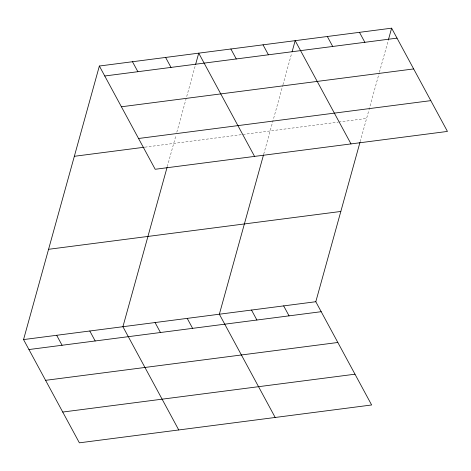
<?xml version="1.0" encoding="UTF-8"?>
<svg xmlns="http://www.w3.org/2000/svg" width="471" height="471" viewBox="0 0 471 471"><rect width="100%" height="100%" fill="white"/><g stroke="black" fill="none" stroke-linecap="round" stroke-linejoin="round"><path stroke-width="0.35" stroke-dasharray="2.35 1.77" d="M167.27 166.681L176.042 135.03M176.819 132.227L195.436 65.051M263.713 154.188L282.765 85.451M282.959 84.751L291.684 53.258M360.162 141.694L379.208 72.958M379.402 72.257L388.328 40.07M144.909 147.158L338.025 122.148M338.743 122.054L366.603 118.445"/><path stroke-width="0.71" d="M359.962 142.401L315.805 301.728L371.637 404.978L79.375 442.828L23.55 339.579L99.363 66.022L391.625 28.172L447.45 131.421L155.195 169.272L99.363 66.022M167.075 167.382L122.919 326.709L178.745 429.958M195.63 64.35L198.733 53.152L254.558 156.401M263.519 154.894L219.362 314.216L275.188 417.471M292.073 51.857L295.176 40.659L351.007 143.914M388.522 39.37L391.625 28.172M104.756 75.99L397.012 38.139M121.4 106.776L413.656 68.925M138.545 138.492L430.806 100.641M74.347 156.295L144.191 147.246M48.566 249.306L340.827 211.455M23.55 339.579L315.805 301.728M28.943 349.547L321.198 311.696M45.587 380.332L337.842 342.482M62.731 412.048L354.993 374.198M359.473 32.334L364.866 42.302M327.327 36.497L332.714 46.47M263.03 44.827L268.417 54.795M230.878 48.99L236.271 58.957M165.609 57.444L171.002 67.412M283.66 305.891L289.053 315.858M132.486 61.73L137.879 71.698M251.514 310.053L256.901 320.027M187.217 318.384L192.604 328.352M155.065 322.547L160.458 332.514M89.796 331.001L95.183 340.969M56.673 335.287L62.06 345.255"/></g></svg>
